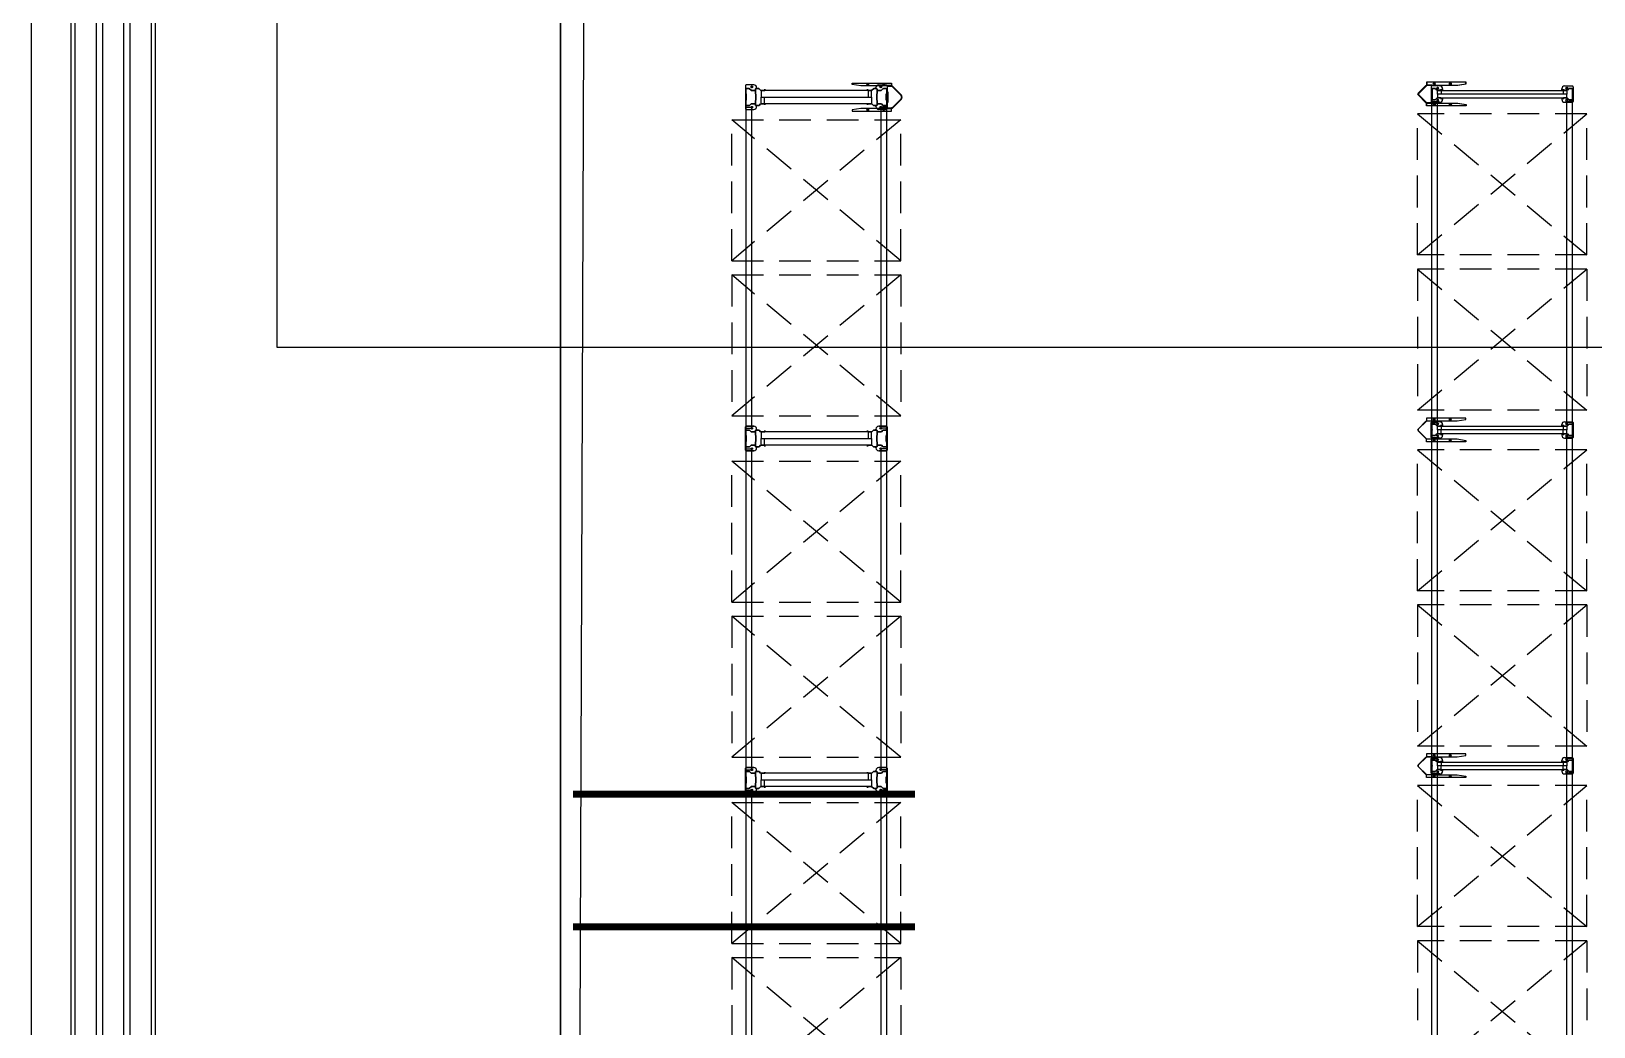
# Model space of a CAD drawing. Header units: millimetres. Extents: x 13 to 166, y 58 to 179.
# Drawn here: x 12.99 to 24.07, y 138.9 to 145.95 of the extents above; entities that cross this region are included whole.
import ezdxf

# ---------------------------------------------------------------- set-up
doc = ezdxf.new("R2010")
doc.units = ezdxf.units.MM
doc.linetypes.add('12_13_14_SB-E17-AR-A01_A02_A03-A$0$DASHED2', pattern=[0.375, 0.25, -0.125])
doc.linetypes.add('DASHED', pattern=[817.52, 545.02, -272.5])
doc.layers.add('Rack Mecalux 2300mm (MVA-VLZ)', color=5, linetype='Continuous')

# ---------------------------------------------------------------- blocks, each defined once
blk = doc.blocks.new('Proteccion Rack 80 Tecnoracks (Planta)')
at = {"color": 252}
for points in [[(2007.437156, 1320.577409), (2007.252998, 1320.577409), (2007.192156, 1320.587409), (2007.192156, 1320.597409), (2007.472156, 1320.597409), (2007.472156, 1320.57751)], [(2007.437156, 1320.450129), (2007.252998, 1320.450129), (2007.192156, 1320.440129), (2007.192156, 1320.430129), (2007.472156, 1320.430129), (2007.472156, 1320.450028)]]:
    blk.add_lwpolyline(points, dxfattribs=at)
for points in [[(2007.297631, 1320.587459), (2007.300131, 1320.591789), (2007.305131, 1320.591789), (2007.307631, 1320.587459), (2007.305131, 1320.583129), (2007.300131, 1320.583129)], [(2007.412297, 1320.587459), (2007.414797, 1320.591789), (2007.419797, 1320.591789), (2007.422297, 1320.587459), (2007.419797, 1320.583129), (2007.414797, 1320.583129)], [(2007.297631, 1320.440079), (2007.300131, 1320.435749), (2007.305131, 1320.435749), (2007.307631, 1320.440079), (2007.305131, 1320.444409), (2007.300131, 1320.444409)], [(2007.412297, 1320.440079), (2007.414797, 1320.435748), (2007.419797, 1320.435748), (2007.422297, 1320.440079), (2007.419797, 1320.444409), (2007.414797, 1320.444409)]]:
    blk.add_lwpolyline(points, close=True, dxfattribs=at)
blk.add_lwpolyline([(2007.437156, 1320.451129), (2007.467599, 1320.451129, 0.198912), (2007.47467, 1320.454058), (2007.52731, 1320.506698, 0.414214), (2007.52731, 1320.52084), (2007.47467, 1320.57348, 0.198912), (2007.467599, 1320.576409), (2007.437156, 1320.576409), (2007.437156, 1320.578409), (2007.467599, 1320.578409, -0.198912), (2007.476085, 1320.574894), (2007.528724, 1320.522254, -0.414214), (2007.528724, 1320.505284), (2007.476085, 1320.452644, -0.198912), (2007.467599, 1320.449129), (2007.437156, 1320.449129), (2007.437156, 1320.451129)], format="xyb", dxfattribs=at)
for centre, radius in [((2007.302631, 1320.587459), 0.00634), ((2007.302631, 1320.587459), 0.00433), ((2007.302631, 1320.587459), 0.002732), ((2007.302631, 1320.587459), 0.002203), ((2007.417297, 1320.587459), 0.00634), ((2007.417297, 1320.587459), 0.00433), ((2007.417297, 1320.587459), 0.002732), ((2007.417297, 1320.587459), 0.002203), ((2007.302631, 1320.440079), 0.00634), ((2007.302631, 1320.440079), 0.00433), ((2007.302631, 1320.440079), 0.002732), ((2007.302631, 1320.440079), 0.002203), ((2007.417297, 1320.440079), 0.00634), ((2007.417297, 1320.440079), 0.00433), ((2007.417297, 1320.440079), 0.002732), ((2007.417297, 1320.440079), 0.002203)]:
    blk.add_circle(centre, radius, dxfattribs=at)
at = {"layer": 'Defpoints', "color": 252, "linetype": 'Continuous', "lineweight": 0}
blk.add_line((2007.431156, 1320.551269), (2007.431156, 1320.476269), dxfattribs=at)
blk = doc.blocks.new('Rack 2300mm Mecalux')
at = {"color": 252}
for p, q in [((2504.778645, 1044.473993), (2504.884145, 1044.473993)), ((2507.264745, 1044.473993), (2507.159245, 1044.473993)), ((2504.773645, 1044.413993), (2504.773645, 1044.468993)), ((2504.805343, 1044.393993), (2504.793645, 1044.393993)), ((2504.805343, 1044.402887), (2504.831395, 1044.402886)), ((2504.857448, 1044.393993), (2504.869145, 1044.393993)), ((2507.168495, 1044.47067), (2504.874895, 1044.47067)), ((2507.159495, 1044.430671), (2504.883895, 1044.430671)), ((2504.889145, 1044.413993), (2504.889145, 1044.468993)), ((2507.154245, 1044.413993), (2507.154245, 1044.468993)), ((2507.185943, 1044.393993), (2507.174245, 1044.393993)), ((2507.238048, 1044.402887), (2507.211995, 1044.402886)), ((2507.238048, 1044.393993), (2507.249745, 1044.393993)), ((2507.269745, 1044.413993), (2507.269745, 1044.468993)), ((2504.773645, 1043.528493), (2504.773645, 1043.473493)), ((2504.793645, 1043.548493), (2504.805343, 1043.548493)), ((2504.805343, 1043.5396), (2504.831395, 1043.5396)), ((2504.857448, 1043.548493), (2504.869145, 1043.548493)), ((2507.159495, 1043.511816), (2504.883895, 1043.511816)), ((2504.889145, 1043.528493), (2504.889145, 1043.473493)), ((2507.154245, 1043.528493), (2507.154245, 1043.473493)), ((2507.185943, 1043.548493), (2507.174245, 1043.548493)), ((2507.238048, 1043.5396), (2507.211995, 1043.5396)), ((2507.238048, 1043.548493), (2507.249745, 1043.548493)), ((2507.269745, 1043.528493), (2507.269745, 1043.473493)), ((2504.778645, 1043.468493), (2504.884145, 1043.468493)), ((2507.168495, 1043.471816), (2504.874895, 1043.471816)), ((2507.264745, 1043.468493), (2507.159245, 1043.468493))]:
    blk.add_line(p, q, dxfattribs=at)
at = {"color": 253, "linetype": '12_13_14_SB-E17-AR-A01_A02_A03-A$0$DASHED2', "ltscale": 0.9}
for p, q in [((2505.971695, 1044.571243), (2504.971695, 1044.571243)), ((2504.971695, 1044.571243), (2504.971695, 1043.371243)), ((2504.971695, 1043.371243), (2505.971695, 1044.571243)), ((2505.971695, 1043.371243), (2504.971695, 1044.571243)), ((2505.971695, 1044.571243), (2505.971695, 1043.371243)), ((2506.071695, 1044.571243), (2507.071695, 1044.571243)), ((2507.071695, 1043.371243), (2506.071695, 1044.571243)), ((2506.071695, 1043.371243), (2507.071695, 1044.571243)), ((2506.071695, 1044.571243), (2506.071695, 1043.371243)), ((2507.071695, 1044.571243), (2507.071695, 1043.371243)), ((2505.971695, 1043.371243), (2504.971695, 1043.371243)), ((2506.071695, 1043.371243), (2507.071695, 1043.371243))]:
    blk.add_line(p, q, dxfattribs=at)
at = {"color": 252, "lineweight": 30}
for p, q in [((2504.791095, 1044.447485), (2504.791095, 1044.466921)), ((2504.802765, 1044.433959), (2504.792598, 1044.443912)), ((2504.801345, 1044.470671), (2504.794845, 1044.470671)), ((2504.800518, 1044.402886), (2504.795237, 1044.402886)), ((2504.823749, 1044.470671), (2504.801345, 1044.470671)), ((2504.804268, 1044.424921), (2504.804268, 1044.430386)), ((2504.804268, 1044.416921), (2504.804268, 1044.424921)), ((2504.804268, 1044.416921), (2504.804268, 1044.406636)), ((2504.817845, 1044.470671), (2504.824203, 1044.470671)), ((2504.844945, 1044.470671), (2504.838587, 1044.470671)), ((2504.839042, 1044.470671), (2504.861445, 1044.470671)), ((2504.858523, 1044.424921), (2504.858523, 1044.430386)), ((2504.858523, 1044.416921), (2504.858523, 1044.424921)), ((2504.858523, 1044.416921), (2504.858523, 1044.406636)), ((2504.860025, 1044.433959), (2504.870193, 1044.443912)), ((2504.861445, 1044.470671), (2504.867945, 1044.470671)), ((2504.862273, 1044.402886), (2504.867553, 1044.402886)), ((2504.871695, 1044.447485), (2504.871695, 1044.466921)), ((2507.171695, 1044.447485), (2507.171695, 1044.466921)), ((2507.183365, 1044.433959), (2507.173198, 1044.443912)), ((2507.181945, 1044.470671), (2507.175445, 1044.470671)), ((2507.181118, 1044.402886), (2507.175837, 1044.402886)), ((2507.204349, 1044.470671), (2507.181945, 1044.470671)), ((2507.184868, 1044.424921), (2507.184868, 1044.430386)), ((2507.184868, 1044.416921), (2507.184868, 1044.424921)), ((2507.184868, 1044.416921), (2507.184868, 1044.406636)), ((2507.198445, 1044.470671), (2507.204803, 1044.470671)), ((2507.225545, 1044.470671), (2507.219187, 1044.470671)), ((2507.219642, 1044.470671), (2507.242045, 1044.470671)), ((2507.239123, 1044.424921), (2507.239123, 1044.430386)), ((2507.239123, 1044.416921), (2507.239123, 1044.424921)), ((2507.239123, 1044.416921), (2507.239123, 1044.406636)), ((2507.240625, 1044.433959), (2507.250793, 1044.443912)), ((2507.242045, 1044.470671), (2507.248545, 1044.470671)), ((2507.242873, 1044.402886), (2507.248153, 1044.402886)), ((2507.252295, 1044.447485), (2507.252295, 1044.466921)), ((2504.791095, 1043.495002), (2504.791095, 1043.475566)), ((2504.802765, 1043.508527), (2504.792598, 1043.498575)), ((2504.800518, 1043.5396), (2504.795237, 1043.5396)), ((2504.804268, 1043.525566), (2504.804268, 1043.53585)), ((2504.804268, 1043.525566), (2504.804268, 1043.517566)), ((2504.804268, 1043.517566), (2504.804268, 1043.512101)), ((2504.858523, 1043.525566), (2504.858523, 1043.53585)), ((2504.858523, 1043.525566), (2504.858523, 1043.517566)), ((2504.858523, 1043.517566), (2504.858523, 1043.512101)), ((2504.860025, 1043.508527), (2504.870193, 1043.498575)), ((2504.862273, 1043.5396), (2504.867553, 1043.5396)), ((2504.871695, 1043.495002), (2504.871695, 1043.475566)), ((2507.171695, 1043.495002), (2507.171695, 1043.475566)), ((2507.183365, 1043.508527), (2507.173198, 1043.498575)), ((2507.181118, 1043.5396), (2507.175837, 1043.5396)), ((2507.184868, 1043.525566), (2507.184868, 1043.53585)), ((2507.184868, 1043.525566), (2507.184868, 1043.517566)), ((2507.184868, 1043.517566), (2507.184868, 1043.512101)), ((2507.239123, 1043.525566), (2507.239123, 1043.53585)), ((2507.239123, 1043.525566), (2507.239123, 1043.517566)), ((2507.239123, 1043.517566), (2507.239123, 1043.512101)), ((2507.240625, 1043.508527), (2507.250793, 1043.498575)), ((2507.242873, 1043.5396), (2507.248153, 1043.5396)), ((2507.252295, 1043.495002), (2507.252295, 1043.475566)), ((2504.801345, 1043.471816), (2504.794845, 1043.471816)), ((2504.823749, 1043.471816), (2504.801345, 1043.471816)), ((2504.817845, 1043.471816), (2504.824203, 1043.471816)), ((2504.844945, 1043.471816), (2504.838587, 1043.471816)), ((2504.839042, 1043.471816), (2504.861445, 1043.471816)), ((2504.861445, 1043.471816), (2504.867945, 1043.471816)), ((2507.181945, 1043.471816), (2507.175445, 1043.471816)), ((2507.204349, 1043.471816), (2507.181945, 1043.471816)), ((2507.198445, 1043.471816), (2507.204803, 1043.471816)), ((2507.225545, 1043.471816), (2507.219187, 1043.471816)), ((2507.219642, 1043.471816), (2507.242045, 1043.471816)), ((2507.242045, 1043.471816), (2507.248545, 1043.471816))]:
    blk.add_line(p, q, dxfattribs=at)
at = {"color": 252}
for points in [[(2504.788645, 1044.433993), (2504.792975, 1044.431493), (2504.792975, 1044.426493), (2504.788645, 1044.423993), (2504.784315, 1044.426493), (2504.784315, 1044.431493)], [(2504.805343, 1044.430136), (2504.831395, 1044.430136), (2504.831395, 1043.512352), (2504.805343, 1043.512352)], [(2504.857448, 1044.430136), (2504.831395, 1044.430136), (2504.831395, 1043.512352), (2504.857448, 1043.512352)], [(2504.874145, 1044.433993), (2504.869815, 1044.431493), (2504.869815, 1044.426493), (2504.874145, 1044.423993), (2504.878475, 1044.426493), (2504.878475, 1044.431493)], [(2507.169245, 1044.433993), (2507.173575, 1044.431493), (2507.173575, 1044.426493), (2507.169245, 1044.423993), (2507.164915, 1044.426493), (2507.164915, 1044.431493)], [(2507.185943, 1044.430136), (2507.211995, 1044.430136), (2507.211995, 1043.512352), (2507.185943, 1043.512352)], [(2507.238048, 1044.430136), (2507.211995, 1044.430136), (2507.211995, 1043.512352), (2507.238048, 1043.512352)], [(2507.254745, 1044.433993), (2507.250415, 1044.431493), (2507.250415, 1044.426493), (2507.254745, 1044.423993), (2507.259075, 1044.426493), (2507.259075, 1044.431493)], [(2504.788645, 1043.508493), (2504.792975, 1043.510993), (2504.792975, 1043.515993), (2504.788645, 1043.518493), (2504.784315, 1043.515993), (2504.784315, 1043.510993)], [(2504.874145, 1043.508493), (2504.869815, 1043.510993), (2504.869815, 1043.515993), (2504.874145, 1043.518493), (2504.878475, 1043.515993), (2504.878475, 1043.510993)], [(2507.169245, 1043.508493), (2507.173575, 1043.510993), (2507.173575, 1043.515993), (2507.169245, 1043.518493), (2507.164915, 1043.515993), (2507.164915, 1043.510993)], [(2507.254745, 1043.508493), (2507.250415, 1043.510993), (2507.250415, 1043.515993), (2507.254745, 1043.518493), (2507.259075, 1043.515993), (2507.259075, 1043.510993)]]:
    blk.add_lwpolyline(points, close=True, dxfattribs=at)
for points in [[(2504.868895, 1044.470671), (2504.878895, 1044.470671, -0.414214), (2504.883895, 1044.465671), (2504.883895, 1044.420671)], [(2507.174495, 1044.470671), (2507.164495, 1044.470671, 0.414214), (2507.159495, 1044.465671), (2507.159495, 1044.420671)], [(2504.868895, 1043.471816), (2504.878895, 1043.471816, 0.414214), (2504.883895, 1043.476816), (2504.883895, 1043.521816)], [(2504.868895, 1043.471816), (2504.878895, 1043.471816, 0.414214), (2504.883895, 1043.476816), (2504.883895, 1043.521816)], [(2507.174495, 1043.471816), (2507.164495, 1043.471816, -0.414214), (2507.159495, 1043.476816), (2507.159495, 1043.516816)]]:
    blk.add_lwpolyline(points, format="xyb", dxfattribs=at)
for centre in [(2504.788645, 1044.428993), (2504.874145, 1044.428993), (2507.169245, 1044.428993), (2507.254745, 1044.428993), (2504.788645, 1043.513493), (2504.874145, 1043.513493), (2507.169245, 1043.513493), (2507.254745, 1043.513493)]:
    blk.add_circle(centre, 0.00634, dxfattribs=at)
for centre, radius, start, end in [((2504.778645, 1044.468993), 0.005, 90, 180), ((2504.884145, 1044.468993), 0.005, 0, 90), ((2507.159245, 1044.468993), 0.005, 90, 180), ((2507.264745, 1044.468993), 0.005, 0, 90), ((2504.793645, 1044.413993), 0.02, 180, 270), ((2504.869145, 1044.413993), 0.02, 270, 0), ((2507.174245, 1044.413993), 0.02, 180, 270), ((2507.249745, 1044.413993), 0.02, 270, 0), ((2504.793645, 1043.528493), 0.02, 90, 180), ((2504.869145, 1043.528493), 0.02, 360, 90), ((2507.174245, 1043.528493), 0.02, 90, 180), ((2507.249745, 1043.528493), 0.02, 360, 90), ((2504.778645, 1043.473493), 0.005, 180, 270), ((2504.884145, 1043.473493), 0.005, 270, 360), ((2507.159245, 1043.473493), 0.005, 180, 270), ((2507.264745, 1043.473493), 0.005, 270, 360)]:
    blk.add_arc(centre, radius, start, end, dxfattribs=at)
at = {"color": 252, "lineweight": 30}
for centre, radius, start, end in [((2504.794845, 1044.466921), 0.00375, 90, 180), ((2504.796095, 1044.447485), 0.005, 180, 225.612866), ((2504.800518, 1044.406636), 0.00375, 270, 360), ((2504.799268, 1044.430386), 0.005, 0, 45.612866), ((2504.823707, 1044.462148), 0.008522, 51.41193, 89.722789), ((2504.831419, 1044.471694), 0.00375, 230.274095, 315), ((2504.839083, 1044.462148), 0.008522, 90.277211, 128.58807), ((2504.863523, 1044.430386), 0.005, 134.387134, 180), ((2504.862273, 1044.406636), 0.00375, 180, 270), ((2504.867945, 1044.466921), 0.00375, 0, 90), ((2504.866695, 1044.447485), 0.005, 314.387134, 0), ((2507.175445, 1044.466921), 0.00375, 90, 180), ((2507.176695, 1044.447485), 0.005, 180, 225.612866), ((2507.181118, 1044.406636), 0.00375, 270, 360), ((2507.179868, 1044.430386), 0.005, 0, 45.612866), ((2507.204307, 1044.462148), 0.008522, 51.41193, 89.722789), ((2507.211971, 1044.471694), 0.00375, 225, 309.725905), ((2507.219683, 1044.462148), 0.008522, 90.277211, 128.58807), ((2507.244123, 1044.430386), 0.005, 134.387134, 180), ((2507.242873, 1044.406636), 0.00375, 180, 270), ((2507.248545, 1044.466921), 0.00375, 0, 90), ((2507.247295, 1044.447485), 0.005, 314.387134, 0), ((2504.796095, 1043.495002), 0.005, 134.387134, 180), ((2504.800518, 1043.53585), 0.00375, 0, 90), ((2504.799268, 1043.512101), 0.005, 314.387134, 360), ((2504.862273, 1043.53585), 0.00375, 90, 180), ((2504.863523, 1043.512101), 0.005, 180, 225.612866), ((2504.866695, 1043.495002), 0.005, 0, 45.612866), ((2507.176695, 1043.495002), 0.005, 134.387134, 180), ((2507.181118, 1043.53585), 0.00375, 0, 90), ((2507.179868, 1043.512101), 0.005, 314.387134, 360), ((2507.242873, 1043.53585), 0.00375, 90, 180), ((2507.244123, 1043.512101), 0.005, 180, 225.612866), ((2507.247295, 1043.495002), 0.005, 0, 45.612866), ((2504.794845, 1043.475566), 0.00375, 180, 270), ((2504.823707, 1043.480339), 0.008522, 270.277211, 308.58807), ((2504.831419, 1043.470793), 0.00375, 45, 129.725905), ((2504.839083, 1043.480339), 0.008522, 231.41193, 269.722789), ((2504.867945, 1043.475566), 0.00375, 270, 0), ((2507.175445, 1043.475566), 0.00375, 180, 270), ((2507.204307, 1043.480339), 0.008522, 270.277211, 308.58807), ((2507.211971, 1043.470793), 0.00375, 50.274095, 135), ((2507.219683, 1043.480339), 0.008522, 231.41193, 269.722789), ((2507.248545, 1043.475566), 0.00375, 270, 0)]:
    blk.add_arc(centre, radius, start, end, dxfattribs=at)
at = {"layer": 'Defpoints', "color": 252, "lineweight": 30, "ltscale": 5, "rotation": 270}
for p in [(1184.317638, 3050.905699), (1186.698202, 3050.905699)]:
    blk.add_blockref('Proteccion Rack 80 Tecnoracks (Planta)', p, dxfattribs=at)
blk = doc.blocks.new('Rack 2300mm Sistema Mecalux REFORZADO 120mm')
at = {"color": 253, "linetype": '12_13_14_SB-E17-AR-A01_A02_A03-A$0$DASHED2', "ltscale": 0.9}
for p, q in [((2093.97033, 1334.181217), (2092.97033, 1334.181217)), ((2092.97033, 1334.181217), (2092.97033, 1332.981217)), ((2092.97033, 1332.981217), (2093.97033, 1334.181217)), ((2093.97033, 1332.981217), (2092.97033, 1334.181217)), ((2093.97033, 1334.181217), (2093.97033, 1332.981217)), ((2094.07033, 1334.181217), (2095.07033, 1334.181217)), ((2095.07033, 1332.981217), (2094.07033, 1334.181217)), ((2094.07033, 1332.981217), (2095.07033, 1334.181217)), ((2094.07033, 1334.181217), (2094.07033, 1332.981217)), ((2095.07033, 1334.181217), (2095.07033, 1332.981217)), ((2093.97033, 1332.981217), (2092.97033, 1332.981217)), ((2094.07033, 1332.981217), (2095.07033, 1332.981217))]:
    blk.add_line(p, q, dxfattribs=at)
at = {"color": 252}
for p, q in [((2092.72313, 1334.023967), (2092.72313, 1334.078967)), ((2092.72813, 1334.083967), (2092.89253, 1334.083967)), ((2095.16313, 1334.080217), (2092.87353, 1334.080217)), ((2092.89753, 1334.078967), (2092.89753, 1334.023967)), ((2095.14313, 1334.078967), (2095.14313, 1334.023967)), ((2095.31253, 1334.083967), (2095.14813, 1334.083967)), ((2095.31753, 1334.023967), (2095.31753, 1334.078967)), ((2092.75033, 1334.003967), (2092.74313, 1334.003967)), ((2092.763503, 1333.948826), (2092.810306, 1333.948826)), ((2092.87753, 1334.003967), (2092.87033, 1334.003967)), ((2095.15813, 1334.040218), (2092.88253, 1334.040218)), ((2095.16313, 1334.003967), (2095.17033, 1334.003967)), ((2095.183503, 1333.94877), (2095.230306, 1333.94877)), ((2095.29033, 1334.003967), (2095.29753, 1334.003967)), ((2092.75033, 1333.158467), (2092.74313, 1333.158467)), ((2092.857158, 1333.213608), (2092.810354, 1333.213608)), ((2092.87753, 1333.158467), (2092.87033, 1333.158467)), ((2095.16313, 1333.158467), (2095.17033, 1333.158467)), ((2095.277158, 1333.213553), (2095.230354, 1333.213553)), ((2095.29033, 1333.158467), (2095.29753, 1333.158467)), ((2092.72313, 1333.138467), (2092.72313, 1333.083467)), ((2092.72813, 1333.078467), (2092.89253, 1333.078467)), ((2095.16313, 1333.082217), (2092.87353, 1333.082217)), ((2095.15813, 1333.122217), (2092.88253, 1333.122217)), ((2092.89753, 1333.083467), (2092.89753, 1333.138467)), ((2095.14313, 1333.083467), (2095.14313, 1333.138467)), ((2095.31253, 1333.078467), (2095.14813, 1333.078467)), ((2095.31753, 1333.138467), (2095.31753, 1333.083467))]:
    blk.add_line(p, q, dxfattribs=at)
at = {"color": 252, "lineweight": 30}
for p, q in [((2092.75033, 1334.057458), (2092.75033, 1334.076894)), ((2092.762, 1334.043933), (2092.751833, 1334.053885)), ((2092.76058, 1334.080644), (2092.75408, 1334.080644)), ((2092.782984, 1334.080644), (2092.76058, 1334.080644)), ((2092.77708, 1334.080644), (2092.783438, 1334.080644)), ((2092.830054, 1334.077917), (2092.790606, 1334.077917)), ((2092.837677, 1334.080644), (2092.86008, 1334.080644)), ((2092.85866, 1334.043933), (2092.868828, 1334.053885)), ((2092.86008, 1334.080644), (2092.86658, 1334.080644)), ((2092.87033, 1334.057458), (2092.87033, 1334.076894)), ((2095.17033, 1334.057458), (2095.17033, 1334.076894)), ((2095.182, 1334.043933), (2095.171833, 1334.053885)), ((2095.18058, 1334.080644), (2095.17408, 1334.080644)), ((2095.202984, 1334.080644), (2095.18058, 1334.080644)), ((2095.210606, 1334.077917), (2095.250054, 1334.077917)), ((2095.26358, 1334.080644), (2095.257222, 1334.080644)), ((2095.257677, 1334.080644), (2095.28008, 1334.080644)), ((2095.27866, 1334.043933), (2095.288828, 1334.053885)), ((2095.28008, 1334.080644), (2095.28658, 1334.080644)), ((2095.29033, 1334.057458), (2095.29033, 1334.076894)), ((2092.75033, 1333.989674), (2092.75033, 1334.00911)), ((2092.762, 1333.976149), (2092.751833, 1333.986101)), ((2092.76058, 1334.01286), (2092.75408, 1334.01286)), ((2092.759753, 1334.01286), (2092.754472, 1334.01286)), ((2092.759753, 1333.945076), (2092.754472, 1333.945076)), ((2092.782984, 1334.01286), (2092.76058, 1334.01286)), ((2092.763503, 1334.034894), (2092.763503, 1334.04036)), ((2092.763503, 1334.026894), (2092.763503, 1334.034894)), ((2092.763503, 1334.026894), (2092.763503, 1334.01661)), ((2092.763503, 1333.96711), (2092.763503, 1333.972576)), ((2092.763503, 1333.95911), (2092.763503, 1333.96711)), ((2092.763503, 1333.95911), (2092.763503, 1333.948826)), ((2092.77708, 1334.01286), (2092.783438, 1334.01286)), ((2092.830054, 1334.010133), (2092.790606, 1334.010133)), ((2092.837677, 1334.01286), (2092.86008, 1334.01286)), ((2092.857158, 1334.034894), (2092.857158, 1334.04036)), ((2092.857158, 1334.026894), (2092.857158, 1334.034894)), ((2092.857158, 1334.026894), (2092.857158, 1334.01661)), ((2092.857158, 1333.96711), (2092.857158, 1333.972576)), ((2092.857158, 1333.95911), (2092.857158, 1333.96711)), ((2092.857158, 1333.95911), (2092.857158, 1333.948826)), ((2092.85866, 1333.976149), (2092.868828, 1333.986101)), ((2092.86008, 1334.01286), (2092.86658, 1334.01286)), ((2092.860908, 1334.01286), (2092.866188, 1334.01286)), ((2092.860908, 1333.945076), (2092.866188, 1333.945076)), ((2092.87033, 1333.989674), (2092.87033, 1334.00911)), ((2095.17033, 1333.989674), (2095.17033, 1334.00911)), ((2095.182, 1333.976149), (2095.171833, 1333.986101)), ((2095.18058, 1334.01286), (2095.17408, 1334.01286)), ((2095.179753, 1334.01286), (2095.174472, 1334.01286)), ((2095.179753, 1333.945076), (2095.174472, 1333.945076)), ((2095.202984, 1334.01286), (2095.18058, 1334.01286)), ((2095.183503, 1334.034894), (2095.183503, 1334.04036)), ((2095.183503, 1334.026894), (2095.183503, 1334.034894)), ((2095.183503, 1334.026894), (2095.183503, 1334.01661)), ((2095.183503, 1333.96711), (2095.183503, 1333.972576)), ((2095.183503, 1333.95911), (2095.183503, 1333.96711)), ((2095.183503, 1333.95911), (2095.183503, 1333.948826)), ((2095.210606, 1334.010133), (2095.250054, 1334.010133)), ((2095.26358, 1334.01286), (2095.257222, 1334.01286)), ((2095.257677, 1334.01286), (2095.28008, 1334.01286)), ((2095.277158, 1334.034894), (2095.277158, 1334.04036)), ((2095.277158, 1334.026894), (2095.277158, 1334.034894)), ((2095.277158, 1334.026894), (2095.277158, 1334.01661)), ((2095.277158, 1333.96711), (2095.277158, 1333.972576)), ((2095.277158, 1333.95911), (2095.277158, 1333.96711)), ((2095.277158, 1333.95911), (2095.277158, 1333.948826)), ((2095.27866, 1333.976149), (2095.288828, 1333.986101)), ((2095.28008, 1334.01286), (2095.28658, 1334.01286)), ((2095.280908, 1334.01286), (2095.286188, 1334.01286)), ((2095.280908, 1333.945076), (2095.286188, 1333.945076)), ((2095.29033, 1333.989674), (2095.29033, 1334.00911)), ((2092.75033, 1333.172759), (2092.75033, 1333.153324)), ((2092.762, 1333.186285), (2092.751833, 1333.176333)), ((2092.759753, 1333.217358), (2092.754472, 1333.217358)), ((2092.763503, 1333.203324), (2092.763503, 1333.213608)), ((2092.763503, 1333.203324), (2092.763503, 1333.195324)), ((2092.763503, 1333.195324), (2092.763503, 1333.189858)), ((2092.857158, 1333.203324), (2092.857158, 1333.213608)), ((2092.857158, 1333.203324), (2092.857158, 1333.195324)), ((2092.857158, 1333.195324), (2092.857158, 1333.189858)), ((2092.85866, 1333.186285), (2092.868828, 1333.176333)), ((2092.860908, 1333.217358), (2092.866188, 1333.217358)), ((2092.87033, 1333.172759), (2092.87033, 1333.153324)), ((2095.17033, 1333.172759), (2095.17033, 1333.153324)), ((2095.182, 1333.186285), (2095.171833, 1333.176333)), ((2095.179753, 1333.217358), (2095.174472, 1333.217358)), ((2095.183503, 1333.203324), (2095.183503, 1333.213608)), ((2095.183503, 1333.203324), (2095.183503, 1333.195324)), ((2095.183503, 1333.195324), (2095.183503, 1333.189858)), ((2095.277158, 1333.203324), (2095.277158, 1333.213608)), ((2095.277158, 1333.203324), (2095.277158, 1333.195324)), ((2095.277158, 1333.195324), (2095.277158, 1333.189858)), ((2095.27866, 1333.186285), (2095.288828, 1333.176333)), ((2095.280908, 1333.217358), (2095.286188, 1333.217358)), ((2095.29033, 1333.172759), (2095.29033, 1333.153324)), ((2092.75033, 1333.104975), (2092.75033, 1333.08554)), ((2092.762, 1333.118501), (2092.751833, 1333.108549)), ((2092.76058, 1333.149574), (2092.75408, 1333.149574)), ((2092.76058, 1333.08179), (2092.75408, 1333.08179)), ((2092.759753, 1333.149574), (2092.754472, 1333.149574)), ((2092.782984, 1333.149574), (2092.76058, 1333.149574)), ((2092.782984, 1333.08179), (2092.76058, 1333.08179)), ((2092.763503, 1333.13554), (2092.763503, 1333.145824)), ((2092.763503, 1333.13554), (2092.763503, 1333.12754)), ((2092.763503, 1333.12754), (2092.763503, 1333.122074)), ((2092.77708, 1333.149574), (2092.783438, 1333.149574)), ((2092.77708, 1333.08179), (2092.783438, 1333.08179)), ((2092.830054, 1333.1523), (2092.790606, 1333.1523)), ((2092.830054, 1333.084516), (2092.790606, 1333.084516)), ((2092.837677, 1333.149574), (2092.86008, 1333.149574)), ((2092.837677, 1333.08179), (2092.86008, 1333.08179)), ((2092.857158, 1333.13554), (2092.857158, 1333.145824)), ((2092.857158, 1333.13554), (2092.857158, 1333.12754)), ((2092.857158, 1333.12754), (2092.857158, 1333.122074)), ((2092.85866, 1333.118501), (2092.868828, 1333.108549)), ((2092.86008, 1333.149574), (2092.86658, 1333.149574)), ((2092.86008, 1333.08179), (2092.86658, 1333.08179)), ((2092.860908, 1333.149574), (2092.866188, 1333.149574)), ((2092.87033, 1333.104975), (2092.87033, 1333.08554)), ((2095.17033, 1333.104975), (2095.17033, 1333.08554)), ((2095.182, 1333.118501), (2095.171833, 1333.108549)), ((2095.18058, 1333.149574), (2095.17408, 1333.149574)), ((2095.18058, 1333.08179), (2095.17408, 1333.08179)), ((2095.179753, 1333.149574), (2095.174472, 1333.149574)), ((2095.202984, 1333.149574), (2095.18058, 1333.149574)), ((2095.202984, 1333.08179), (2095.18058, 1333.08179)), ((2095.183503, 1333.13554), (2095.183503, 1333.145824)), ((2095.183503, 1333.13554), (2095.183503, 1333.12754)), ((2095.183503, 1333.12754), (2095.183503, 1333.122074)), ((2095.210606, 1333.1523), (2095.250054, 1333.1523)), ((2095.210606, 1333.084516), (2095.250054, 1333.084516)), ((2095.26358, 1333.149574), (2095.257222, 1333.149574)), ((2095.26358, 1333.08179), (2095.257222, 1333.08179)), ((2095.257677, 1333.149574), (2095.28008, 1333.149574)), ((2095.257677, 1333.08179), (2095.28008, 1333.08179)), ((2095.277158, 1333.13554), (2095.277158, 1333.145824)), ((2095.277158, 1333.13554), (2095.277158, 1333.12754)), ((2095.277158, 1333.12754), (2095.277158, 1333.122074)), ((2095.27866, 1333.118501), (2095.288828, 1333.108549)), ((2095.28008, 1333.149574), (2095.28658, 1333.149574)), ((2095.28008, 1333.08179), (2095.28658, 1333.08179)), ((2095.280908, 1333.149574), (2095.286188, 1333.149574)), ((2095.29033, 1333.104975), (2095.29033, 1333.08554))]:
    blk.add_line(p, q, dxfattribs=at)
at = {"color": 252}
for points in [[(2092.86753, 1334.080217), (2092.87753, 1334.080217, -0.414214), (2092.88253, 1334.075217), (2092.88253, 1334.030217)], [(2092.86753, 1334.080217), (2092.87753, 1334.080217, -0.414214), (2092.88253, 1334.075217), (2092.88253, 1334.030217)], [(2095.17313, 1334.080217), (2095.16313, 1334.080217, 0.414214), (2095.15813, 1334.075217), (2095.15813, 1334.030217)], [(2095.17313, 1334.080217), (2095.16313, 1334.080217, 0.414214), (2095.15813, 1334.075217), (2095.15813, 1334.030217)], [(2092.86753, 1333.082217), (2092.87753, 1333.082217, 0.414214), (2092.88253, 1333.087217), (2092.88253, 1333.132217)], [(2092.86753, 1333.082217), (2092.87753, 1333.082217, 0.414214), (2092.88253, 1333.087217), (2092.88253, 1333.132217)], [(2095.17313, 1333.082217), (2095.16313, 1333.082217, -0.414214), (2095.15813, 1333.087217), (2095.15813, 1333.132217)], [(2095.17313, 1333.082217), (2095.16313, 1333.082217, -0.414214), (2095.15813, 1333.087217), (2095.15813, 1333.132217)]]:
    blk.add_lwpolyline(points, format="xyb", dxfattribs=at)
for points in [[(2092.73813, 1334.043967), (2092.74246, 1334.041467), (2092.74246, 1334.036467), (2092.73813, 1334.033967), (2092.7338, 1334.036467), (2092.7338, 1334.041467)], [(2092.763503, 1333.972576), (2092.810306, 1333.972576), (2092.810306, 1333.189803), (2092.763503, 1333.189858)], [(2092.857158, 1333.972576), (2092.810306, 1333.972576), (2092.810306, 1333.189803), (2092.857158, 1333.189858)], [(2092.88253, 1334.043967), (2092.8782, 1334.041467), (2092.8782, 1334.036467), (2092.88253, 1334.033967), (2092.88686, 1334.036467), (2092.88686, 1334.041467)], [(2095.15813, 1334.043967), (2095.16246, 1334.041467), (2095.16246, 1334.036467), (2095.15813, 1334.033967), (2095.1538, 1334.036467), (2095.1538, 1334.041467)], [(2095.183503, 1333.972576), (2095.230354, 1333.972576), (2095.230354, 1333.189803), (2095.183503, 1333.189858)], [(2095.277158, 1333.972576), (2095.230354, 1333.972576), (2095.230354, 1333.189803), (2095.277158, 1333.189858)], [(2095.30253, 1334.043967), (2095.2982, 1334.041467), (2095.2982, 1334.036467), (2095.30253, 1334.033967), (2095.30686, 1334.036467), (2095.30686, 1334.041467)], [(2092.73813, 1333.118467), (2092.74246, 1333.120967), (2092.74246, 1333.125967), (2092.73813, 1333.128467), (2092.7338, 1333.125967), (2092.7338, 1333.120967)], [(2092.88253, 1333.118467), (2092.8782, 1333.120967), (2092.8782, 1333.125967), (2092.88253, 1333.128467), (2092.88686, 1333.125967), (2092.88686, 1333.120967)], [(2095.15813, 1333.118467), (2095.16246, 1333.120967), (2095.16246, 1333.125967), (2095.15813, 1333.128467), (2095.1538, 1333.125967), (2095.1538, 1333.120967)], [(2095.30253, 1333.118467), (2095.2982, 1333.120967), (2095.2982, 1333.125967), (2095.30253, 1333.128467), (2095.30686, 1333.125967), (2095.30686, 1333.120967)]]:
    blk.add_lwpolyline(points, close=True, dxfattribs=at)
for centre in [(2092.73813, 1334.038967), (2092.88253, 1334.038967), (2095.15813, 1334.038967), (2095.30253, 1334.038967), (2092.73813, 1333.123467), (2092.88253, 1333.123467), (2095.15813, 1333.123467), (2095.30253, 1333.123467)]:
    blk.add_circle(centre, 0.00634, dxfattribs=at)
for centre, radius, start, end in [((2092.72813, 1334.078967), 0.005, 90, 180), ((2092.89253, 1334.078967), 0.005, 0, 90), ((2095.14813, 1334.078967), 0.005, 90, 180), ((2095.31253, 1334.078967), 0.005, 0, 90), ((2092.74313, 1334.023967), 0.02, 180, 270), ((2092.87753, 1334.023967), 0.02, 270, 0), ((2095.16313, 1334.023967), 0.02, 180, 270), ((2095.29753, 1334.023967), 0.02, 270, 0), ((2092.74313, 1333.138467), 0.02, 90, 180), ((2092.87753, 1333.138467), 0.02, 0, 90), ((2095.16313, 1333.138467), 0.02, 90, 180), ((2095.29753, 1333.138467), 0.02, 0, 90), ((2092.72813, 1333.083467), 0.005, 180, 270), ((2092.89253, 1333.083467), 0.005, 270, 0), ((2095.14813, 1333.083467), 0.005, 180, 270), ((2095.31253, 1333.083467), 0.005, 270, 0)]:
    blk.add_arc(centre, radius, start, end, dxfattribs=at)
at = {"color": 252, "lineweight": 30}
for centre, radius, start, end in [((2092.75408, 1334.076894), 0.00375, 90, 180), ((2092.75533, 1334.057458), 0.005, 180, 225.612866), ((2092.782942, 1334.072122), 0.008522, 51.41193, 89.722789), ((2092.790606, 1334.081667), 0.00375, 225, 270.368448), ((2092.830054, 1334.081667), 0.00375, 269.631552, 315), ((2092.837718, 1334.072122), 0.008522, 90.277211, 128.58807), ((2092.86658, 1334.076894), 0.00375, 0, 90), ((2092.86533, 1334.057458), 0.005, 314.387134, 0), ((2095.17408, 1334.076894), 0.00375, 90, 180), ((2095.17533, 1334.057458), 0.005, 180, 225.612866), ((2095.202942, 1334.072122), 0.008522, 51.41193, 89.722789), ((2095.210606, 1334.081667), 0.00375, 225, 270.368448), ((2095.250054, 1334.081667), 0.00375, 269.631552, 315), ((2095.257718, 1334.072122), 0.008522, 90.277211, 128.58807), ((2095.28658, 1334.076894), 0.00375, 0, 90), ((2095.28533, 1334.057458), 0.005, 314.387134, 0), ((2092.75408, 1334.00911), 0.00375, 90, 180), ((2092.75533, 1333.989674), 0.005, 180, 225.612866), ((2092.759753, 1334.01661), 0.00375, 270, 360), ((2092.759753, 1333.948826), 0.00375, 270, 360), ((2092.758503, 1334.04036), 0.005, 0, 45.612866), ((2092.758503, 1333.972576), 0.005, 0, 45.612866), ((2092.782942, 1334.004338), 0.008522, 51.41193, 89.722789), ((2092.790606, 1334.013883), 0.00375, 225, 270.368448), ((2092.830054, 1334.013883), 0.00375, 269.631552, 315), ((2092.837718, 1334.004338), 0.008522, 90.277211, 128.58807), ((2092.862158, 1334.04036), 0.005, 134.387134, 180), ((2092.860908, 1334.01661), 0.00375, 180, 270), ((2092.862158, 1333.972576), 0.005, 134.387134, 180), ((2092.860908, 1333.948826), 0.00375, 180, 270), ((2092.86658, 1334.00911), 0.00375, 0, 90), ((2092.86533, 1333.989674), 0.005, 314.387134, 0), ((2095.17408, 1334.00911), 0.00375, 90, 180), ((2095.17533, 1333.989674), 0.005, 180, 225.612866), ((2095.179753, 1334.01661), 0.00375, 270, 360), ((2095.179753, 1333.948826), 0.00375, 270, 360), ((2095.178503, 1334.04036), 0.005, 0, 45.612866), ((2095.178503, 1333.972576), 0.005, 0, 45.612866), ((2095.202942, 1334.004338), 0.008522, 51.41193, 89.722789), ((2095.210606, 1334.013883), 0.00375, 225, 270.368448), ((2095.250054, 1334.013883), 0.00375, 269.631552, 315), ((2095.257718, 1334.004338), 0.008522, 90.277211, 128.58807), ((2095.282158, 1334.04036), 0.005, 134.387134, 180), ((2095.280908, 1334.01661), 0.00375, 180, 270), ((2095.282158, 1333.972576), 0.005, 134.387134, 180), ((2095.280908, 1333.948826), 0.00375, 180, 270), ((2095.28658, 1334.00911), 0.00375, 0, 90), ((2095.28533, 1333.989674), 0.005, 314.387134, 0), ((2092.75533, 1333.172759), 0.005, 134.387134, 180), ((2092.759753, 1333.213608), 0.00375, 0, 90), ((2092.758503, 1333.189858), 0.005, 314.387134, 360), ((2092.860908, 1333.213608), 0.00375, 90, 180), ((2092.862158, 1333.189858), 0.005, 180, 225.612866), ((2092.86533, 1333.172759), 0.005, 0, 45.612866), ((2095.17533, 1333.172759), 0.005, 134.387134, 180), ((2095.179753, 1333.213608), 0.00375, 0, 90), ((2095.178503, 1333.189858), 0.005, 314.387134, 360), ((2095.280908, 1333.213608), 0.00375, 90, 180), ((2095.282158, 1333.189858), 0.005, 180, 225.612866), ((2095.28533, 1333.172759), 0.005, 0, 45.612866), ((2092.75408, 1333.153324), 0.00375, 180, 270), ((2092.75533, 1333.104975), 0.005, 134.387134, 180), ((2092.75408, 1333.08554), 0.00375, 180, 270), ((2092.759753, 1333.145824), 0.00375, 0, 90), ((2092.758503, 1333.122074), 0.005, 314.387134, 360), ((2092.782942, 1333.158096), 0.008522, 270.277211, 308.58807), ((2092.782942, 1333.090312), 0.008522, 270.277211, 308.58807), ((2092.790606, 1333.14855), 0.00375, 89.631552, 135), ((2092.790606, 1333.080766), 0.00375, 89.631552, 135), ((2092.830054, 1333.14855), 0.00375, 45, 90.368448), ((2092.830054, 1333.080766), 0.00375, 45, 90.368448), ((2092.837718, 1333.158096), 0.008522, 231.41193, 269.722789), ((2092.837718, 1333.090312), 0.008522, 231.41193, 269.722789), ((2092.860908, 1333.145824), 0.00375, 90, 180), ((2092.862158, 1333.122074), 0.005, 180, 225.612866), ((2092.86658, 1333.153324), 0.00375, 270, 0), ((2092.86658, 1333.08554), 0.00375, 270, 0), ((2092.86533, 1333.104975), 0.005, 0, 45.612866), ((2095.17408, 1333.153324), 0.00375, 180, 270), ((2095.17533, 1333.104975), 0.005, 134.387134, 180), ((2095.17408, 1333.08554), 0.00375, 180, 270), ((2095.179753, 1333.145824), 0.00375, 0, 90), ((2095.178503, 1333.122074), 0.005, 314.387134, 360), ((2095.202942, 1333.158096), 0.008522, 270.277211, 308.58807), ((2095.202942, 1333.090312), 0.008522, 270.277211, 308.58807), ((2095.210606, 1333.14855), 0.00375, 89.631552, 135), ((2095.210606, 1333.080766), 0.00375, 89.631552, 135), ((2095.250054, 1333.14855), 0.00375, 45, 90.368448), ((2095.250054, 1333.080766), 0.00375, 45, 90.368448), ((2095.257718, 1333.158096), 0.008522, 231.41193, 269.722789), ((2095.257718, 1333.090312), 0.008522, 231.41193, 269.722789), ((2095.280908, 1333.145824), 0.00375, 90, 180), ((2095.282158, 1333.122074), 0.005, 180, 225.612866), ((2095.28658, 1333.153324), 0.00375, 270, 0), ((2095.28658, 1333.08554), 0.00375, 270, 0), ((2095.28533, 1333.104975), 0.005, 0, 45.612866)]:
    blk.add_arc(centre, radius, start, end, dxfattribs=at)
blk = doc.blocks.new('Proteccion Rack 100 Mecalux (Planta)')
at = {"color": 252}
blk.add_lwpolyline([(2107.618267, 1332.80826), (2107.586824, 1332.80826, -0.198912), (2107.58046, 1332.810896), (2107.518851, 1332.872505, -0.414214), (2107.518851, 1332.899375), (2107.580508, 1332.961031, -0.198912), (2107.586872, 1332.963667), (2107.618315, 1332.963667), (2107.618315, 1332.967667), (2107.586872, 1332.967667, 0.198912), (2107.577679, 1332.96386), (2107.516023, 1332.902203, 0.414214), (2107.516023, 1332.869676), (2107.577631, 1332.808068, 0.198912), (2107.586824, 1332.80426), (2107.618267, 1332.80426)], format="xyb", close=True, dxfattribs=at)
for points in [[(2107.618315, 1332.965667), (2107.802474, 1332.965667), (2107.863315, 1332.975667), (2107.863315, 1332.985667), (2107.583315, 1332.985667), (2107.583315, 1332.967171)], [(2107.618267, 1332.80626), (2107.802425, 1332.80626), (2107.863267, 1332.79626), (2107.863267, 1332.78626), (2107.583267, 1332.78626), (2107.583267, 1332.804756)]]:
    blk.add_lwpolyline(points, dxfattribs=at)
for points in [[(2107.643175, 1332.975718), (2107.640675, 1332.980048), (2107.635675, 1332.980048), (2107.633175, 1332.975718), (2107.635675, 1332.971388), (2107.640675, 1332.971388)], [(2107.75784, 1332.975718), (2107.75534, 1332.980048), (2107.75034, 1332.980048), (2107.74784, 1332.975718), (2107.75034, 1332.971388), (2107.75534, 1332.971388)], [(2107.643126, 1332.796209), (2107.640626, 1332.791879), (2107.635626, 1332.791879), (2107.633126, 1332.796209), (2107.635626, 1332.80054), (2107.640626, 1332.80054)], [(2107.757792, 1332.796209), (2107.755292, 1332.791879), (2107.750292, 1332.791879), (2107.747792, 1332.796209), (2107.750292, 1332.80054), (2107.755292, 1332.80054)]]:
    blk.add_lwpolyline(points, close=True, dxfattribs=at)
for centre, radius in [((2107.638175, 1332.975718), 0.00634), ((2107.638175, 1332.975718), 0.00433), ((2107.638175, 1332.975718), 0.002732), ((2107.638175, 1332.975718), 0.002203), ((2107.75284, 1332.975718), 0.00634), ((2107.75284, 1332.975718), 0.00433), ((2107.75284, 1332.975718), 0.002732), ((2107.75284, 1332.975718), 0.002203), ((2107.638126, 1332.796209), 0.00634), ((2107.638126, 1332.796209), 0.00433), ((2107.638126, 1332.796209), 0.002732), ((2107.638126, 1332.796209), 0.002203), ((2107.752792, 1332.796209), 0.00634), ((2107.752792, 1332.796209), 0.00433), ((2107.752792, 1332.796209), 0.002732), ((2107.752792, 1332.796209), 0.002203)]:
    blk.add_circle(centre, radius, dxfattribs=at)
at = {"layer": 'Defpoints', "color": 252, "linetype": 'Continuous', "lineweight": 0}
blk.add_line((2107.608227, 1332.92344), (2107.608227, 1332.84844), dxfattribs=at)

msp = doc.modelspace()

# ---------------------------------------------------------------- linework, layer by layer
at = {"color": 2, "linetype": 'Continuous', "const_width": 0.05}
for points in [[(19.259373, 140.546463), (16.834093, 140.546463)], [(19.259373, 139.606463), (16.832912, 139.606463)]]:
    msp.add_lwpolyline(points, dxfattribs=at)
at = {"layer": 'Defpoints'}
for p, q in [((13.273827, 99.993443), (13.273827, 152.974948)), ((13.873827, 99.993443), (13.873827, 152.974948))]:
    msp.add_line(p, q, dxfattribs=at)
at = {"layer": 'Defpoints', "linetype": 'DASHED'}
for p, q in [((13.303827, 99.993443), (13.303827, 152.974948)), ((13.453827, 99.993443), (13.453827, 152.974948)), ((13.498827, 99.993443), (13.498827, 152.974948)), ((13.648827, 99.993443), (13.648827, 152.974948)), ((13.693827, 99.993443), (13.693827, 152.974948)), ((13.843827, 99.993443), (13.843827, 152.974948))]:
    msp.add_line(p, q, dxfattribs=at)
at = {"layer": 'Defpoints', "color": 11, "linetype": 'Continuous'}
msp.add_lwpolyline([(12.991666, 168.144934), (12.991666, 101.155791), (75.139119, 101.155791), (126.516698, 148.38498), (121.343444, 153.416509), (131.145404, 163.420835), (115.974446, 179.14343), (104.938183, 179.28711), (105.33959, 168.144934), (12.991666, 168.144934)], dxfattribs=at)
at = {"layer": 'Defpoints', "color": 210, "linetype": 'Continuous'}
msp.add_lwpolyline([(14.734817, 143.711843), (14.734817, 165.859479), (105.403141, 165.859479), (105.290476, 158.244523), (107.155154, 158.24899), (116.091427, 148.799802), (105.073494, 138.206334), (109.821129, 133.244948), (108.520555, 132.032144), (97.110163, 143.711843), (14.734817, 143.711843), (14.734817, 143.711843)], dxfattribs=at)
at = {"layer": 'Defpoints', "linetype": 'Continuous'}
for points in [[(16.924762, 150.465115), (16.745309, 150.465115), (16.745309, 103.439473), (76.013103, 103.439473), (97.263144, 80.357771), (97.344647, 80.432066)], [(16.924762, 150.438213), (16.924762, 150.438213), (16.751608, 103.433074), (17.364344, 103.428783), (17.361474, 103.520906)]]:
    msp.add_lwpolyline(points, dxfattribs=at)
at = {"layer": 'Defpoints', "linetype": 'Continuous', "elevation": -0.000013}
msp.add_lwpolyline([(70.182515, 103.532405), (70.182515, 103.439473), (16.745309, 103.439473), (16.745309, 150.465115), (16.924762, 150.465115)], dxfattribs=at)

# ---------------------------------------------------------------- block references
at = {"layer": 'Rack Mecalux 2300mm (MVA-VLZ)', "linetype": 'Continuous', "rotation": 90}
for p in [(1352.14059, -1949.74332), (1352.14059, -1952.16332), (1352.14059, -1954.58332)]:
    msp.add_blockref('Rack 2300mm Sistema Mecalux REFORZADO 120mm', p, dxfattribs=at)
at = {"layer": 'Rack Mecalux 2300mm (MVA-VLZ)', "linetype": 'Continuous', "lineweight": 0, "rotation": 180}
msp.add_blockref('Proteccion Rack 100 Mecalux (Planta)', (2126.677067, 1478.37295), dxfattribs=at)
at = {"layer": 'Rack Mecalux 2300mm (MVA-VLZ)', "color": 5, "rotation": 270}
for p in [(-1020.547058, 2650.339602), (-1020.547058, 2647.959002), (-1020.547058, 2645.578402)]:
    msp.add_blockref('Rack 2300mm Mecalux', p, dxfattribs=at)
at = {"layer": 'Rack Mecalux 2300mm (MVA-VLZ)', "linetype": 'Continuous', "lineweight": 0, "xscale": -1}
msp.add_blockref('Proteccion Rack 80 Tecnoracks (Planta)', (2030.361914, -1175.005586), dxfattribs=at)

doc.saveas('drawing.dxf')
